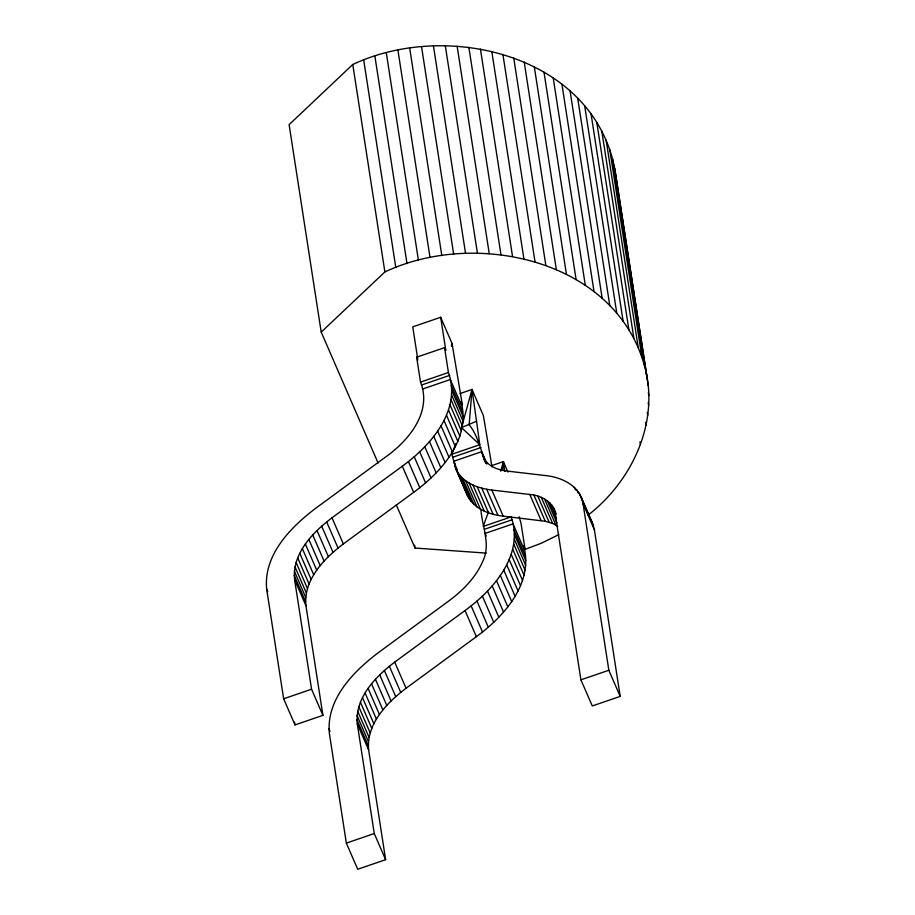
<?xml version="1.0" encoding="UTF-8"?>
<svg xmlns="http://www.w3.org/2000/svg" width="915" height="915" viewBox="0 0 915 915"><rect width="100%" height="100%" fill="white"/><g stroke="black" fill="none" stroke-linecap="round" stroke-linejoin="round"><path stroke-width="1.37" d="M519.228 516.803L521.104 523.792L524.958 548.691L523.723 545.843C533.765 583.232 504.291 616.241 476.372 636.68L406.054 688.263C386.873 702.8 366.126 723.925 368.642 749.991L385.627 859.688L357.708 869.25L346.35 843.115L329.366 733.418C326.049 699.346 353.201 671.69 378.284 652.704L448.613 601.109C462.773 590.564 475.892 577.525 482.88 561.032C490.92 544.425 482.148 526.765 480.935 509.861M322.915 715.347L311.558 689.212L294.584 579.527C292.057 553.461 312.804 532.324 331.985 517.799L402.314 466.204C430.839 445.468 461.732 410.366 448.43 372.531L444.576 347.643L416.657 357.205L420.511 382.104C432.383 411.876 408.833 440.47 385.901 456.779L315.572 508.374C290.49 527.36 263.348 555.005 266.665 589.088L283.639 698.786L294.996 724.92L322.915 715.347L305.93 605.661C303.414 579.595 324.162 558.47 343.342 543.933L413.672 492.35C441.579 471.911 471.053 438.903 461.023 401.513L462.258 404.361L452.033 343.434L440.675 317.288L412.757 326.861L417.675 358.669M385.627 859.688L374.269 833.542L357.285 723.856C354.768 697.79 375.516 676.654 394.697 662.128L465.026 610.534C493.54 589.798 524.432 554.696 511.142 516.872L483.223 526.434L488.519 511.76M588.208 515.053C629.634 482.834 656.707 428.78 646.825 375.848L614.708 168.394C592.177 54.671 446.875 20.073 352.767 64.496L289.106 124.657L321.211 332.111L378.078 462.979M451.907 346.259L452.033 343.434L451.404 346.156M460.062 393.553L472.026 389.458L469.166 424.743C478.373 436.283 480.466 450.169 485.854 463.184M502.69 470.093L503.376 461.618L491.412 465.724M557.704 526.216L552.649 523.471L545.283 521.264L503.193 516.174C489.182 514.585 473.604 508.774 467.291 495.152L455.945 469.006L451.861 454.263L479.78 444.701L461.492 427.591L472.026 389.458L483.383 415.593L491.961 466.822M500.745 471.156L503.376 461.618L507.916 472.083M455.716 443.603L451.861 454.263L451.484 451.507M321.211 332.111L384.883 271.938C478.991 227.515 624.293 262.125 646.825 375.848M558.813 534.623L541.337 543.224L524.146 549.732M472.026 389.458L476.543 421.232L461.492 427.591M420.511 382.104L448.43 372.531M421.746 384.941L449.665 375.379M422.387 389.092L450.306 379.531L461.663 405.665M453.097 457.111L481.016 447.538M484.447 529.27L512.366 519.709M283.639 698.786L311.558 689.212M580.945 496.548L592.302 522.682L594.407 529.831L620.198 696.395L592.28 705.957L580.922 679.822L608.841 670.26L583.049 503.685C580.362 485.808 561.307 476.99 545.054 475.514L507.082 471.076C498.035 470.013 488.13 466.433 483.589 457.957M346.35 843.115L374.269 833.542M396.264 504.851L415.033 548.039L486.322 553.118M455.945 469.006C462.247 482.628 477.824 488.45 491.835 490.04L529.808 494.477C541.417 495.37 553.301 502.083 556.137 514.139M590.552 519.4L592.302 522.682M579.195 493.265L593.595 526.159M583.049 503.685L594.407 529.831M576.999 490.211L578.131 492.819M574.346 487.386L575.489 490.005M551.722 505.069L555.691 514.219M549.709 502.758L556.526 518.439M547.284 500.688L556.938 522.9M544.471 498.869L555.828 525.016M541.291 497.337L552.649 523.471M537.768 496.079L549.126 522.225M533.925 495.129L545.283 521.264M608.841 670.26L620.198 696.395M529.808 494.477L541.165 520.612M444.576 347.643L445.811 350.479L440.675 317.288M486.769 463.459L481.656 451.69L453.737 461.263L455.441 465.175M524.375 549.995L513.018 523.86L485.099 533.422L486.231 536.041M481.759 452.296L486.86 464.065M482.445 455.213L485.854 463.059M451.232 385.49L462.59 411.624M513.933 529.819L525.29 555.965M451.69 390.145L463.047 416.291M514.39 534.474L525.748 560.621M451.644 394.948L463.001 421.094M514.356 539.29L525.713 565.424M491.835 490.04L503.193 516.174M451.106 399.889L462.464 426.024M513.807 544.219L525.164 570.365M450.066 404.933L461.423 431.079M486.654 489.25L498.012 515.397M512.766 549.274L524.123 575.409M448.533 410.08L459.879 436.215M511.233 554.41L522.591 580.545M481.759 488.153L493.116 514.287M446.509 415.284L457.866 441.419M509.209 559.614L520.566 585.749M477.184 486.746L488.541 512.88M472.952 485.03L484.31 511.165M416.657 357.205L417.892 360.053M444.004 420.534L455.361 446.669M506.716 564.864L518.073 590.999M469.086 483.017L480.444 509.152M465.609 480.718L476.967 506.864M441.041 425.807L452.387 451.941M503.742 570.137L515.099 596.271M462.532 478.156L473.89 504.302M459.89 475.343L471.248 501.489M453.84 461.869L457.237 469.704M457.694 472.289L469.052 498.423M454.652 465.529L467.291 495.152M437.61 431.079L448.968 457.214M500.322 575.409L511.679 601.544M433.744 436.329L445.102 462.475M496.456 580.67L507.814 606.805M429.455 441.545L440.813 467.679M492.167 585.875L503.525 612.021M424.754 446.692L436.112 472.826M487.466 591.021L498.824 617.168M419.676 451.758L431.034 477.893M482.377 596.088L493.734 622.223M414.221 456.711L425.578 482.846M476.932 601.041L488.29 627.175M408.422 461.537L419.779 487.672M471.134 605.867L482.491 632.002M402.314 466.204L413.672 492.35M465.026 610.534L476.372 636.68M331.985 517.799L343.342 543.933M394.697 662.128L406.054 688.263M326.666 521.893L338.024 548.028M389.367 666.223L400.724 692.369M321.657 526.136L333.014 552.271M384.369 670.466L395.726 696.601M317.013 530.506L328.371 556.64M379.714 674.835L391.071 700.97M312.736 534.966L324.093 561.101M375.436 679.296L386.793 705.431M308.858 539.495L320.216 565.642M371.559 683.837L382.916 709.971M305.393 544.082L316.75 570.228M368.104 688.412L379.462 714.558M302.373 548.691L313.731 574.837M365.085 693.021L376.442 719.167M299.811 553.301L311.169 579.447M362.512 697.63L373.869 723.776M297.707 557.887L309.064 584.022M360.418 702.217L371.776 728.351M296.094 562.416L307.451 588.551M358.806 706.746L370.163 732.881M294.973 566.865L306.331 593M357.674 711.195L369.031 737.341M294.344 571.223L305.701 597.358M357.044 715.553L368.402 741.688M294.207 575.443L305.564 601.578M356.919 719.773L368.276 745.919M294.584 579.527L305.93 605.661M357.285 723.856L368.642 749.991M328.908 728.763L330.041 731.382M266.665 589.088L267.798 591.708M553.301 507.596L555.13 513.258L580.922 679.822M614.708 168.394L648.197 385.604M612.593 158.775L644.709 366.217M648.358 392.626L648.792 395.44M609.722 149.317L641.838 356.759M648.197 402.52L648.632 405.334M606.119 140.064L638.235 347.517M647.271 412.413L647.717 415.238M601.795 131.062L633.912 338.516M645.59 422.284L646.024 425.109M596.774 122.347L628.88 329.8M591.067 113.952L623.172 321.405M639.974 441.762L640.42 444.587M584.696 105.911L616.813 313.365M577.697 98.26L609.813 305.713M570.091 91.031L602.207 298.473M561.924 84.237L594.041 291.691M553.209 77.935L585.326 285.389M543.99 72.136L576.107 279.578M534.314 66.852L566.431 274.306M524.215 62.129L556.331 269.582M513.727 57.965L545.843 265.419M502.907 54.397L535.023 261.85M491.79 51.423L523.906 258.876M480.432 49.067L512.537 256.509M468.857 47.328L500.974 254.782M457.134 46.219L489.25 253.672M445.308 45.75L477.424 253.203M433.435 45.91L465.541 253.364M421.541 46.711L453.657 254.164M409.691 48.14L441.808 255.594M397.934 50.199L430.05 257.653M386.313 52.876L418.429 260.329M374.887 56.158L407.003 263.611M363.69 60.035L395.806 267.489M352.767 64.496L384.883 271.938M414.598 545.214L415.033 548.039M294.561 722.107L294.996 724.92M503.376 461.618L504.76 471.294M476.543 421.232L479.78 444.701M616.081 178.15L616.424 183.778"/></g></svg>
